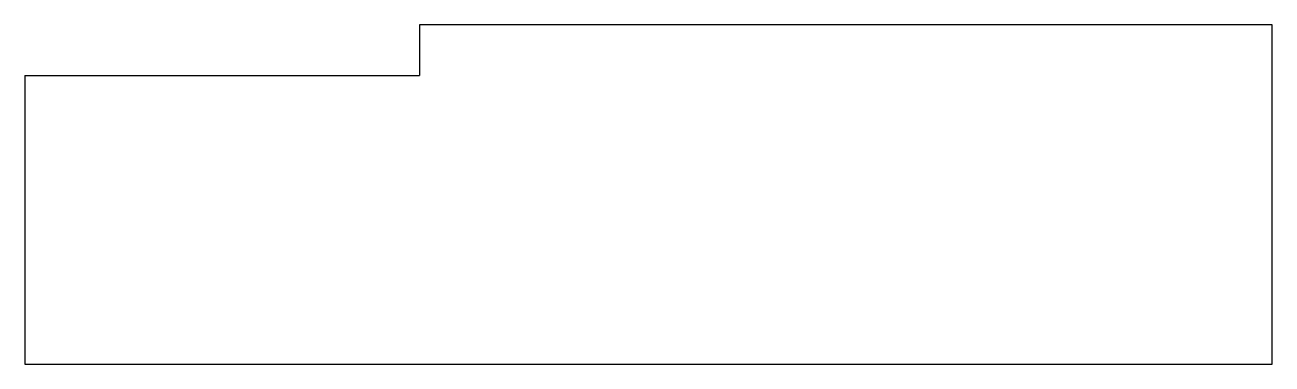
# Model space of a CAD drawing. Header units: millimetres. Extents: x 365 to 6025, y -1540 to 0.
import ezdxf

# ---------------------------------------------------------------- set-up
doc = ezdxf.new("R2010")
doc.units = ezdxf.units.MM

msp = doc.modelspace()

# ---------------------------------------------------------------- linework, layer by layer
at = {"color": 7, "linetype": 'Continuous', "lineweight": 25}
for p, q in [((2155, 0), (2155, -230)), ((6025, 0), (2155, 0)), ((6025, -1540), (6025, 0)), ((365, -230), (2155, -230)), ((365, -230), (365, -1540)), ((365, -1540), (6025, -1540))]:
    msp.add_line(p, q, dxfattribs=at)

doc.saveas('drawing.dxf')
